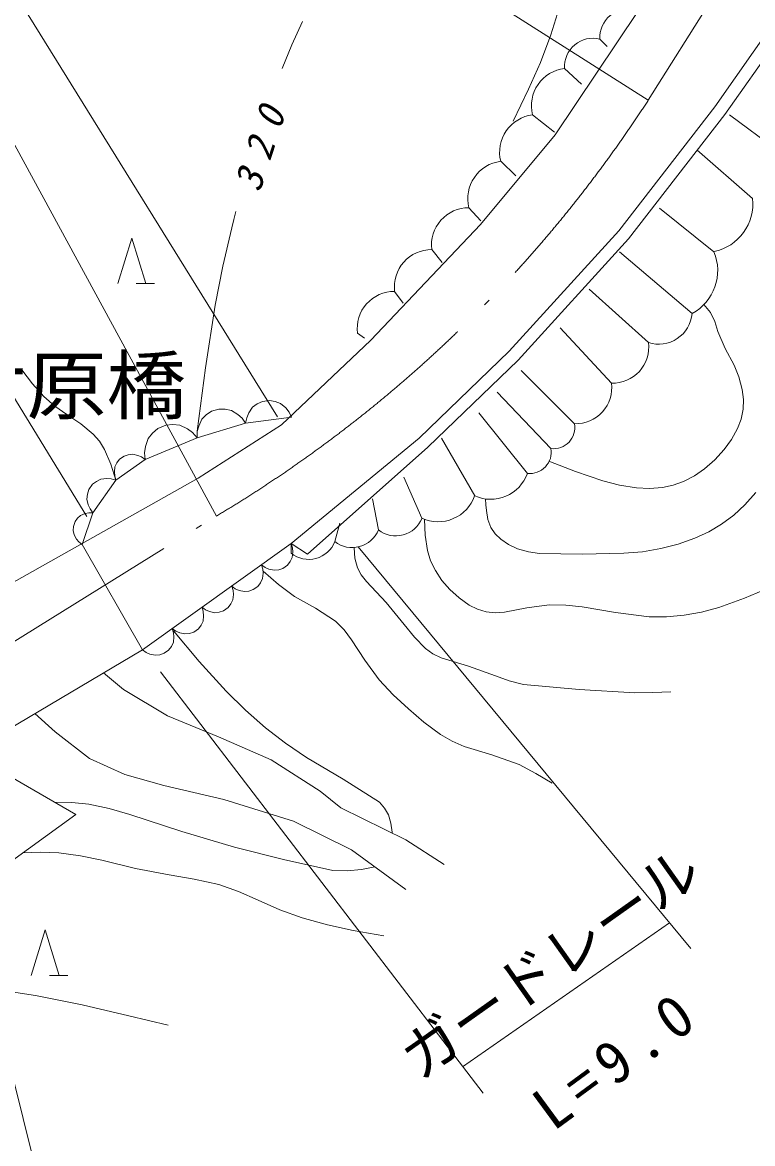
# Model space of a CAD drawing. Units: millimetres, scale not verified. Extents: x -625 to 692600, y -625 to 365855.
# Drawn here: x 512801 to 541600, y 230200 to 274401 of the extents above; entities that cross this region are included whole.
import ezdxf
from ezdxf.enums import TextEntityAlignment as Align

# ---------------------------------------------------------------- set-up
doc = ezdxf.new("R2010")
doc.units = ezdxf.units.MM
doc.header["$LTSCALE"] = 1000
for name, pattern in [('DASHED', [7.5, 6, -1.5]), ('DASHED_SPACED', [12, 6, -6]), ('LONG_DASHED_DOTTED', [15.25, 12, -1.5, 0.25, -1.5])]:
    doc.linetypes.add(name, pattern=pattern)
doc.layers.add('S-SUV', color=7, linetype='Continuous', lineweight=13)
doc.styles.add('ＭＳ ゴシック', font='')
doc.styles.get('ＭＳ ゴシック').set_extended_font_data('MS Gothic')

msp = doc.modelspace()

# ---------------------------------------------------------------- linework, layer by layer
at = {"layer": 'S-SUV'}
for p, q in [((500714, 294582), (522859, 258847)), ((493695, 290262), (515346, 254918)), ((511610, 287761), (537488, 271340)), ((506012, 281483), (520454, 254941)), ((533905, 274759), (533642, 273909)), ((533810, 269970), (537073, 274838)), ((523423, 273521), (523854, 274431)), ((540106, 271072), (542428, 274371)), ((542839, 274086), (540508, 270775)), ((533642, 273909), (533229, 272827)), ((535573, 273747), (535867, 273453)), ((523047, 272586), (523423, 273521)), ((533229, 272827), (532761, 271768)), ((534180, 272589), (534847, 271961)), ((532761, 271768), (532461, 271135)), ((532461, 271135), (532156, 270504)), ((536323, 266191), (540106, 271072)), ((532924, 270758), (533787, 270077)), ((540508, 270775), (536706, 265869)), ((542580, 269351), (540693, 270760)), ((530866, 266438), (533810, 269970)), ((541600, 267465), (539403, 269375)), ((531668, 268926), (532256, 268350)), ((530412, 267094), (530883, 266584)), ((540072, 265363), (537923, 267083)), ((521057, 266309), (521139, 266627)), ((521139, 266627), (521224, 266944)), ((520701, 264787), (521057, 266309)), ((526549, 261876), (530866, 266438)), ((531993, 261434), (536323, 266191)), ((516565, 264103), (517114, 265898)), ((517114, 265898), (517663, 264103)), ((536706, 265869), (532352, 261086)), ((528946, 265446), (529352, 264936)), ((539212, 262927), (536347, 265363)), ((520405, 263259), (520701, 264787)), ((517289, 264103), (518009, 264103)), ((537493, 261781), (535153, 263883)), ((527481, 263798), (527821, 263327)), ((520019, 260780), (520405, 263259)), ((539813, 263128), (539673, 263285)), ((539934, 262971), (539813, 263128)), ((540107, 262609), (539934, 262971)), ((540228, 262218), (540107, 262609)), ((526016, 262149), (526291, 261953)), ((536036, 260181), (534006, 262354)), ((540519, 261547), (540228, 262218)), ((523016, 258539), (526549, 261876)), ((528454, 258016), (531993, 261434)), ((540868, 260895), (540519, 261547)), ((532352, 261086), (528795, 257651)), ((541058, 260423), (540868, 260895)), ((513193, 260157), (512782, 260700)), ((519693, 258288), (520019, 260780)), ((534579, 258581), (532478, 260683)), ((541190, 259933), (541058, 260423)), ((513647, 259656), (513193, 260157)), ((541238, 259536), (541190, 259933)), ((514083, 259274), (513647, 259656)), ((522267, 259462), (522063, 259366)), ((522548, 259499), (522267, 259462)), ((522771, 259459), (522548, 259499)), ((533648, 257602), (531523, 259823)), ((541225, 259150), (541238, 259536)), ((514556, 258941), (514083, 259274)), ((520256, 259071), (520053, 258932)), ((520553, 259159), (520256, 259071)), ((520799, 259155), (520553, 259159)), ((521043, 259103), (520799, 259155)), ((521292, 258949), (521043, 259103)), ((521877, 259231), (521727, 259008)), ((522063, 259366), (521877, 259231)), ((522984, 259377), (522771, 259459)), ((523188, 259200), (522984, 259377)), ((523320, 259038), (523188, 259200)), ((523415, 258838), (523320, 259038)), ((541145, 258766), (541225, 259150)), ((515103, 258572), (514556, 258941)), ((519690, 258026), (521600, 258599)), ((519878, 258754), (519754, 258488)), ((520053, 258932), (519878, 258754)), ((521463, 258797), (521292, 258949)), ((521600, 258599), (521463, 258797)), ((521600, 258599), (523415, 258838)), ((521646, 258817), (521600, 258599)), ((521727, 259008), (521646, 258817)), ((532717, 256623), (530806, 259011)), ((541003, 258392), (541145, 258766)), ((515592, 258173), (515103, 258572)), ((515839, 257890), (515592, 258173)), ((517934, 258214), (517759, 257996)), ((518143, 258392), (517934, 258214)), ((518461, 258525), (518143, 258392)), ((518735, 258549), (518461, 258525)), ((519012, 258521), (518735, 258549)), ((519307, 258379), (519012, 258521)), ((519514, 258230), (519307, 258379)), ((519690, 258026), (519514, 258230)), ((519700, 258269), (519690, 258026)), ((519754, 258488), (519700, 258269)), ((519729, 256430), (523016, 258539)), ((540767, 257962), (541003, 258392)), ((516038, 257569), (515839, 257890)), ((517636, 257166), (519690, 258026)), ((517759, 257996), (517654, 257686)), ((523403, 253853), (528454, 258016)), ((530639, 255739), (529326, 258008)), ((540479, 257566), (540767, 257962)), ((516289, 256982), (516038, 257569)), ((516811, 257305), (516633, 257179)), ((516976, 257357), (516811, 257305)), ((517151, 257378), (516976, 257357)), ((517352, 257331), (517151, 257378)), ((517500, 257268), (517352, 257331)), ((517636, 257166), (517500, 257268)), ((517654, 257686), (517619, 257437)), ((517619, 257437), (517636, 257166)), ((528795, 257651), (524050, 253432)), ((540106, 257156), (540479, 257566)), ((516490, 256354), (516289, 256982)), ((516452, 256882), (516429, 256677)), ((516529, 257040), (516452, 256882)), ((516490, 256354), (517636, 257166)), ((516633, 257179), (516529, 257040)), ((533570, 257108), (534610, 256696)), ((539704, 256802), (540106, 257156)), ((507334, 249457), (519729, 256430)), ((515897, 256395), (515720, 256308)), ((516127, 256421), (515897, 256395)), ((516308, 256410), (516127, 256421)), ((516490, 256354), (516308, 256410)), ((516429, 256677), (516442, 256519)), ((516442, 256519), (516490, 256354)), ((528561, 254856), (527845, 256479)), ((534610, 256696), (535698, 256329)), ((538881, 256306), (539304, 256526)), ((539304, 256526), (539704, 256802)), ((515424, 255991), (515366, 255805)), ((515565, 256191), (515424, 255991)), ((515720, 256308), (515565, 256191)), ((515582, 255065), (516490, 256354)), ((535698, 256329), (536356, 256164)), ((536356, 256164), (537024, 256058)), ((537024, 256058), (537537, 256032)), ((537537, 256032), (538042, 256068)), ((538042, 256068), (538465, 256156)), ((538465, 256156), (538881, 256306)), ((515366, 255805), (515344, 255609)), ((515344, 255609), (515397, 255383)), ((526842, 254394), (526603, 255620)), ((531077, 255378), (531061, 255616)), ((541733, 255874), (541297, 255385)), ((515153, 253823), (515582, 255065)), ((515424, 255068), (515277, 255035)), ((515397, 255383), (515470, 255221)), ((515582, 255065), (515424, 255068)), ((515470, 255221), (515582, 255065)), ((531099, 255153), (531077, 255378)), ((531162, 254809), (531099, 255153)), ((541297, 255385), (540856, 254977)), ((514879, 254721), (514813, 254528)), ((514976, 254850), (514879, 254721)), ((515098, 254961), (514976, 254850)), ((515277, 255035), (515098, 254961)), ((525123, 253932), (525314, 254664)), ((528659, 254801), (528688, 254186)), ((531281, 254492), (531162, 254809)), ((540379, 254617), (539872, 254317)), ((540856, 254977), (540379, 254617)), ((514813, 254528), (514809, 254366)), ((514809, 254366), (514836, 254204)), ((514836, 254204), (514931, 254035)), ((528688, 254186), (528778, 253577)), ((531450, 254242), (531281, 254492)), ((531665, 254031), (531450, 254242)), ((539872, 254317), (539327, 254065)), ((514931, 254035), (515027, 253922)), ((515027, 253922), (515153, 253823)), ((523403, 253853), (517541, 249668)), ((523403, 253853), (524050, 253432)), ((523403, 253470), (523403, 253853)), ((523452, 253684), (523403, 253853)), ((526037, 253722), (539163, 237890)), ((531979, 253816), (531665, 254031)), ((532323, 253654), (531979, 253816)), ((538665, 253833), (537975, 253655)), ((539327, 254065), (538665, 253833)), ((523366, 253149), (523444, 253311)), ((523444, 253311), (523467, 253522)), ((523467, 253522), (523452, 253684)), ((525882, 253689), (525918, 253284)), ((525918, 253284), (526012, 252904)), ((528778, 253577), (528903, 253180)), ((532758, 253527), (532323, 253654)), ((533191, 253461), (532758, 253527)), ((534872, 253436), (533191, 253461)), ((536525, 253471), (534872, 253436)), ((537255, 253533), (536525, 253471)), ((537975, 253655), (537255, 253533)), ((522231, 253016), (522371, 252912)), ((522280, 252847), (522231, 253016)), ((522294, 252685), (522280, 252847)), ((522371, 252912), (522523, 252848)), ((522523, 252848), (522729, 252801)), ((522908, 252822), (523078, 252877)), ((523078, 252877), (523259, 253006)), ((523259, 253006), (523366, 253149)), ((526012, 252904), (526167, 252623)), ((528903, 253180), (529089, 252793)), ((522193, 252312), (522272, 252474)), ((522272, 252474), (522294, 252685)), ((522298, 252766), (522900, 252242)), ((522729, 252801), (522908, 252822)), ((526167, 252623), (526378, 252366)), ((529089, 252793), (529346, 252405)), ((529346, 252405), (529655, 252048)), ((521058, 252179), (521198, 252075)), ((521108, 252010), (521058, 252179)), ((521122, 251848), (521108, 252010)), ((521198, 252075), (521350, 252011)), ((521350, 252011), (521557, 251964)), ((521557, 251964), (521736, 251985)), ((521736, 251985), (521905, 252040)), ((521905, 252040), (522087, 252169)), ((522087, 252169), (522193, 252312)), ((522900, 252242), (523538, 251766)), ((526378, 252366), (527147, 251529)), ((529655, 252048), (530024, 251714)), ((541279, 251702), (542278, 252122)), ((521021, 251475), (521099, 251637)), ((521099, 251637), (521122, 251848)), ((523538, 251766), (524364, 251303)), ((527147, 251529), (527863, 250660)), ((530024, 251714), (530428, 251429)), ((540264, 251335), (541279, 251702)), ((519886, 251342), (520026, 251238)), ((519935, 251173), (519886, 251342)), ((519949, 251011), (519935, 251173)), ((520026, 251238), (520178, 251174)), ((520178, 251174), (520384, 251127)), ((520384, 251127), (520563, 251148)), ((520563, 251148), (520733, 251203)), ((520733, 251203), (520914, 251332)), ((520914, 251332), (521021, 251475)), ((524364, 251303), (525151, 250792)), ((530428, 251429), (530751, 251265)), ((530751, 251265), (531086, 251160)), ((531086, 251160), (531444, 251126)), ((531444, 251126), (531818, 251154)), ((531818, 251154), (532695, 251327)), ((532695, 251327), (533579, 251439)), ((533579, 251439), (534228, 251428)), ((534228, 251428), (534872, 251358)), ((534872, 251358), (536188, 251132)), ((536188, 251132), (537524, 250964)), ((538898, 251028), (539589, 251152)), ((539589, 251152), (540264, 251335)), ((519742, 250496), (519848, 250638)), ((519848, 250638), (519927, 250800)), ((519927, 250800), (519949, 251011)), ((525151, 250792), (525485, 250450)), ((527863, 250660), (528260, 250168)), ((537524, 250964), (538207, 250965)), ((538207, 250965), (538898, 251028)), ((518713, 250505), (518853, 250401)), ((518763, 250336), (518713, 250505)), ((518756, 250412), (519769, 249211)), ((518777, 250174), (518763, 250336)), ((518853, 250401), (519005, 250337)), ((519005, 250337), (519212, 250290)), ((519212, 250290), (519391, 250311)), ((519391, 250311), (519560, 250366)), ((519560, 250366), (519742, 250496)), ((525485, 250450), (525785, 250055)), ((518569, 249659), (518676, 249801)), ((518676, 249801), (518754, 249963)), ((518754, 249963), (518777, 250174)), ((525785, 250055), (526303, 249254)), ((528260, 250168), (528698, 249721)), ((510684, 245608), (517541, 249668)), ((517541, 249668), (517681, 249564)), ((517681, 249564), (517833, 249500)), ((517833, 249500), (518039, 249453)), ((518039, 249453), (518218, 249474)), ((518218, 249474), (518388, 249529)), ((518388, 249529), (518569, 249659)), ((528698, 249721), (528991, 249513)), ((528991, 249513), (529317, 249356)), ((529317, 249356), (530401, 249026)), ((519769, 249211), (520842, 248032)), ((526303, 249254), (526874, 248485)), ((530401, 249026), (531462, 248641)), ((515996, 248753), (516791, 248107)), ((518247, 248802), (530976, 232184)), ((526874, 248485), (527425, 247893)), ((531462, 248641), (532001, 248440)), ((532001, 248440), (532564, 248295)), ((516791, 248107), (518523, 247062)), ((520842, 248032), (521596, 247288)), ((532564, 248295), (534757, 248100)), ((534757, 248100), (536954, 247966)), ((536954, 247966), (537661, 247981)), ((537661, 247981), (538380, 248012)), ((527425, 247893), (528027, 247335)), ((513288, 247150), (514097, 246430)), ((521596, 247288), (522388, 246590)), ((528027, 247335), (528639, 246810)), ((518523, 247062), (520529, 246238)), ((528639, 246810), (529288, 246334)), ((514097, 246430), (515444, 245386)), ((520529, 246238), (522618, 245331)), ((522388, 246590), (523175, 245982)), ((529288, 246334), (529745, 246070)), ((523175, 245982), (524006, 245417)), ((529745, 246070), (530227, 245860)), ((530227, 245860), (531320, 245531)), ((515444, 245386), (516846, 244754)), ((522618, 245331), (524542, 244094)), ((524006, 245417), (525454, 244570)), ((531320, 245531), (532389, 245145)), ((532389, 245145), (533051, 244796)), ((516846, 244754), (518385, 244314)), ((525454, 244570), (526885, 243660)), ((533051, 244796), (533696, 244408)), ((518385, 244314), (520749, 243764)), ((524542, 244094), (525366, 243434)), ((514070, 243658), (514746, 243647)), ((514746, 243647), (515418, 243576)), ((515418, 243576), (516228, 243409)), ((520749, 243764), (523497, 242912)), ((526885, 243660), (527088, 243424)), ((516228, 243409), (517039, 243179)), ((517039, 243179), (519093, 242504)), ((525366, 243434), (527922, 242170)), ((527088, 243424), (527238, 243160)), ((527238, 243160), (527336, 242838)), ((523497, 242912), (525779, 241785)), ((527336, 242838), (527380, 242478)), ((519093, 242504), (521164, 241887)), ((527380, 242478), (527381, 242457)), ((527381, 242457), (527382, 242437)), ((521164, 241887), (523100, 241393)), ((525779, 241785), (527922, 240219)), ((527922, 242170), (529434, 241208)), ((512820, 241664), (513529, 241695)), ((513529, 241695), (514235, 241665)), ((514235, 241665), (515087, 241546)), ((515087, 241546), (515936, 241367)), ((515936, 241367), (517259, 241048)), ((523100, 241393), (525040, 240961)), ((517259, 241048), (518594, 240789)), ((525040, 240961), (525611, 240955)), ((525611, 240955), (526179, 241010)), ((526179, 241010), (526442, 241055)), ((526442, 241055), (526702, 241110)), ((518594, 240789), (519574, 240629)), ((519574, 240629), (520542, 240410)), ((510603, 240097), (514136, 225968)), ((520542, 240410), (521328, 240133)), ((521328, 240133), (522106, 239795)), ((522106, 239795), (522957, 239420)), ((522957, 239420), (523829, 239103)), ((523829, 239103), (524829, 238826)), ((524829, 238826), (525846, 238606)), ((530164, 233224), (538320, 238909)), ((513147, 236831), (513696, 238627)), ((513696, 238627), (514245, 236831)), ((525846, 238606), (526448, 238493)), ((526448, 238493), (527062, 238385)), ((513872, 236831), (514592, 236831)), ((511840, 236264), (513322, 236034)), ((513322, 236034), (515164, 235668)), ((515164, 235668), (517003, 235242)), ((517003, 235242), (517769, 235054)), ((517769, 235054), (518545, 234862))]:
    msp.add_line(p, q, dxfattribs=at)
at = {"layer": 'S-SUV', "linetype": 'LONG_DASHED_DOTTED'}
for p, q in [((537488, 271340), (544665, 282754)), ((508179, 247337), (520454, 254941))]:
    msp.add_line(p, q, dxfattribs=at)
at = {"layer": 'S-SUV', "linetype": 'DASHED'}
msp.add_line((515153, 253823), (517541, 249668), dxfattribs=at)
at = {"layer": 'S-SUV', "linetype": 'DASHED_SPACED'}
for p, q in [((510684, 245608), (514914, 243172)), ((514914, 243172), (511332, 240593))]:
    msp.add_line(p, q, dxfattribs=at)
at = {"layer": 'S-SUV'}
for centre, radius, start, end in [((536704, 273803), 1132, 76.596, 182.8562), ((535310, 272646), 1132, 76.596, 182.8562), ((534362, 271117), 1483, 97.0785, 194.0435), ((533106, 269286), 1483, 97.0785, 194.0435), ((531850, 267454), 1483, 97.0785, 194.0435), ((539673, 267260), 1938, 281.876, 6.0693), ((530401, 265628), 1466, 89.5864, 187.1465), ((528936, 263980), 1466, 89.5864, 187.1465), ((538305, 264617), 1918, 298.2344, 22.8855), ((527471, 262332), 1466, 89.5864, 187.1465), ((537899, 263034), 1318, 252.0445, 355.3356), ((536084, 261601), 1420, 268.0765, 7.2911), ((534627, 260001), 1420, 268.0765, 7.2911), ((533747, 258441), 845, 263.302, 9.5622), ((532815, 257462), 845, 263.302, 9.5622), ((531277, 257124), 1524, 245.2603, 340.8186), ((529199, 256240), 1524, 245.2603, 340.8186), ((527529, 255269), 1113, 231.9003, 338.1605), ((525809, 254808), 1113, 231.9003, 338.1605), ((524090, 254346), 1113, 231.9003, 338.1605)]:
    msp.add_arc(centre, radius, start, end, dxfattribs=at)
at = {"layer": 'S-SUV', "linetype": 'LONG_DASHED_DOTTED'}
msp.add_arc((493812, 299660), 52054, 300.7855, 327.0403, dxfattribs=at)

# ---------------------------------------------------------------- texts
at = {"layer": 'S-SUV', "style": 'ＭＳ ゴシック', "width": 1.05}
msp.add_text('第5釜ｹ原橋', height=2199, dxfattribs=at).set_placement((503521, 258333), align=Align.BOTTOM_LEFT)
at = {"layer": 'S-SUV', "style": 'ＭＳ ゴシック'}
msp.add_text('ガードレール', height=1686, rotation=35.3, dxfattribs=at).set_placement((528759, 232253), align=Align.BOTTOM_LEFT)
at = {"layer": 'S-SUV', "attachment_point": 7, "style": 'ＭＳ ゴシック'}
for s, insert, char_height, rotation in [('\\T1.73;\\Q15;320', (522173, 267654), 1100, 71.9), ('\\T1.3;L=9.0', (533750, 230631), 1686, 36.3)]:
    msp.add_mtext(s, dxfattribs=dict(at, insert=insert, char_height=char_height, rotation=rotation))

doc.saveas('drawing.dxf')
